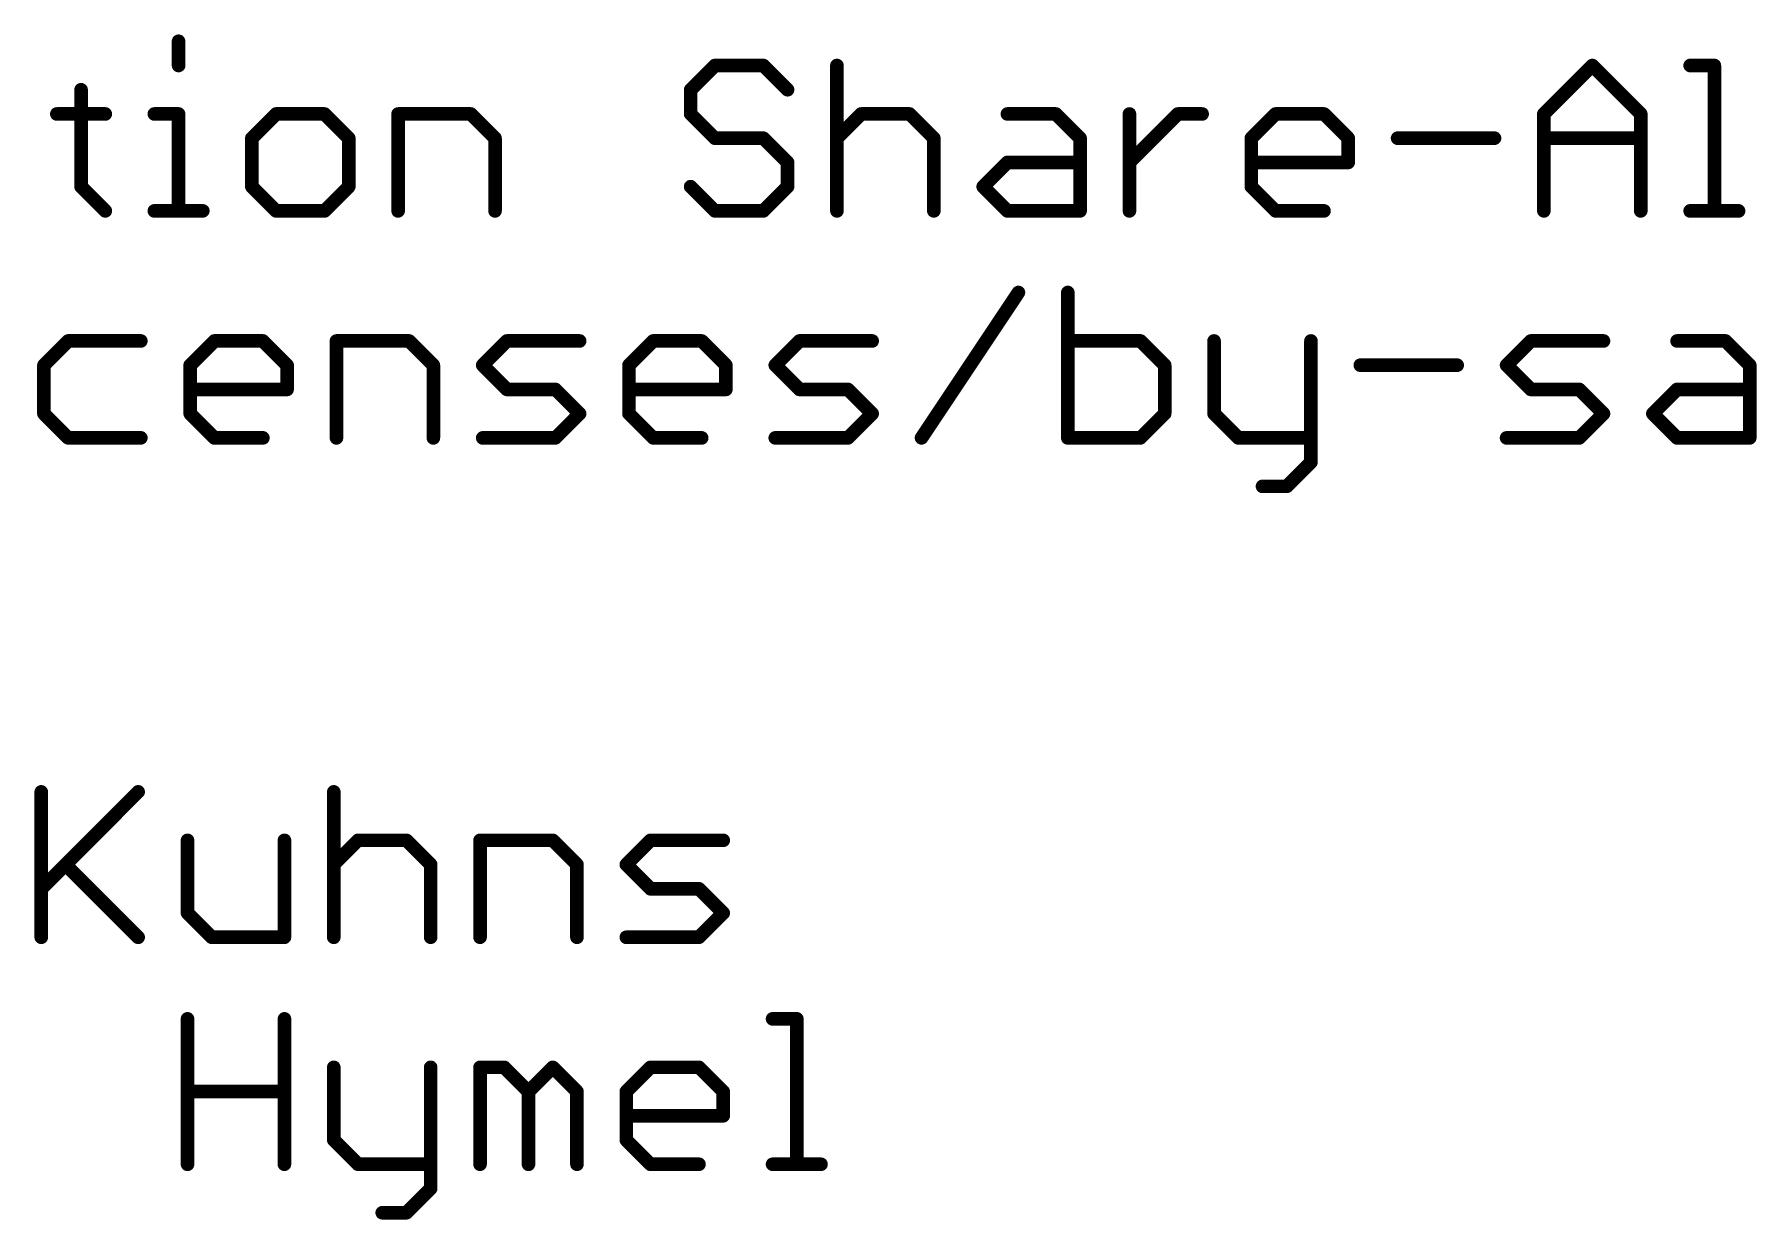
# Model space of a CAD drawing. Extents: x -22 to 88, y -20 to 45.
# Drawn here: x 43.99 to 63.27, y -20.1 to -6.84 of the extents above; entities that cross this region are included whole.
import ezdxf

# ---------------------------------------------------------------- set-up
doc = ezdxf.new("R2010")
doc.units = 0
doc.layers.add('51', color=53, linetype='CONTINUOUS')

msp = doc.modelspace()

# ---------------------------------------------------------------- linework, layer by layer
at = {"layer": '51', "const_width": 0.1524}
for points in [[(45.6079, -6.9156), (45.6079, -7.1868)], [(45.6079, -6.9156), (45.6079, -7.1868)], [(51.6108, -7.1868), (51.3397, -7.458)], [(51.6108, -7.1868), (51.3397, -7.458)], [(52.1531, -7.1868), (51.6108, -7.1868)], [(52.1531, -7.1868), (51.6108, -7.1868)], [(52.4243, -7.458), (52.1531, -7.1868)], [(52.4243, -7.458), (52.1531, -7.1868)], [(52.9768, -7.1868), (52.9768, -8.8138)], [(52.9768, -7.1868), (52.9768, -8.8138)], [(60.8897, -7.7291), (61.4321, -7.1868)], [(60.8897, -7.7291), (61.4321, -7.1868)], [(61.4321, -7.1868), (61.9744, -7.7291)], [(61.4321, -7.1868), (61.9744, -7.7291)], [(62.5269, -7.1868), (62.7981, -7.1868)], [(62.5269, -7.1868), (62.7981, -7.1868)], [(62.7981, -7.1868), (62.7981, -8.8138)], [(62.7981, -7.1868), (62.7981, -8.8138)], [(44.5165, -7.458), (44.5165, -8.5426)], [(44.5165, -7.458), (44.5165, -8.5426)], [(51.3397, -7.458), (51.3397, -7.7291)], [(51.3397, -7.458), (51.3397, -7.7291)], [(44.2453, -7.7291), (44.7876, -7.7291)], [(44.2453, -7.7291), (44.7876, -7.7291)], [(45.3367, -7.7291), (45.6079, -7.7291)], [(45.3367, -7.7291), (45.6079, -7.7291)], [(45.6079, -7.7291), (45.6079, -8.8138)], [(45.6079, -7.7291), (45.6079, -8.8138)], [(46.6993, -7.7291), (46.4282, -8.0003)], [(46.6993, -7.7291), (46.4282, -8.0003)], [(47.2417, -7.7291), (46.6993, -7.7291)], [(47.2417, -7.7291), (46.6993, -7.7291)], [(47.5128, -8.0003), (47.2417, -7.7291)], [(47.5128, -8.0003), (47.2417, -7.7291)], [(48.0653, -8.8138), (48.0653, -7.7291)], [(48.0653, -7.7291), (48.8788, -7.7291)], [(48.0653, -8.8138), (48.0653, -7.7291)], [(48.0653, -7.7291), (48.8788, -7.7291)], [(48.8788, -7.7291), (49.15, -8.0003)], [(48.8788, -7.7291), (49.15, -8.0003)], [(51.3397, -7.7291), (51.6108, -8.0003)], [(51.3397, -7.7291), (51.6108, -8.0003)], [(52.9768, -8.0003), (53.248, -7.7291)], [(52.9768, -8.0003), (53.248, -7.7291)], [(53.248, -7.7291), (53.7903, -7.7291)], [(53.248, -7.7291), (53.7903, -7.7291)], [(53.7903, -7.7291), (54.0615, -8.0003)], [(53.7903, -7.7291), (54.0615, -8.0003)], [(54.8851, -7.7291), (55.4275, -7.7291)], [(54.8851, -7.7291), (55.4275, -7.7291)], [(55.4275, -7.7291), (55.6986, -8.0003)], [(55.4275, -7.7291), (55.6986, -8.0003)], [(56.2511, -8.8138), (56.2511, -7.7291)], [(56.2511, -8.2715), (56.7934, -7.7291)], [(56.2511, -8.8138), (56.2511, -7.7291)], [(56.2511, -8.2715), (56.7934, -7.7291)], [(56.7934, -7.7291), (57.0646, -7.7291)], [(56.7934, -7.7291), (57.0646, -7.7291)], [(57.6154, -8.0003), (57.8866, -7.7291)], [(57.6154, -8.0003), (57.8866, -7.7291)], [(57.8866, -7.7291), (58.4289, -7.7291)], [(57.8866, -7.7291), (58.4289, -7.7291)], [(58.4289, -7.7291), (58.7001, -8.0003)], [(58.4289, -7.7291), (58.7001, -8.0003)], [(60.8897, -8.8138), (60.8897, -7.7291)], [(60.8897, -8.8138), (60.8897, -7.7291)], [(61.9744, -7.7291), (61.9744, -8.8138)], [(61.9744, -7.7291), (61.9744, -8.8138)], [(46.4282, -8.0003), (46.4282, -8.5426)], [(46.4282, -8.0003), (46.4282, -8.5426)], [(47.5128, -8.5426), (47.5128, -8.0003)], [(47.5128, -8.5426), (47.5128, -8.0003)], [(49.15, -8.0003), (49.15, -8.8138)], [(49.15, -8.0003), (49.15, -8.8138)], [(51.6108, -8.0003), (52.1531, -8.0003)], [(51.6108, -8.0003), (52.1531, -8.0003)], [(52.1531, -8.0003), (52.4243, -8.2715)], [(52.1531, -8.0003), (52.4243, -8.2715)], [(54.0615, -8.0003), (54.0615, -8.8138)], [(54.0615, -8.0003), (54.0615, -8.8138)], [(55.6986, -8.0003), (55.6986, -8.8138)], [(55.6986, -8.0003), (55.6986, -8.8138)], [(57.6154, -8.5426), (57.6154, -8.0003)], [(57.6154, -8.5426), (57.6154, -8.0003)], [(58.7001, -8.0003), (58.7001, -8.2715)], [(58.7001, -8.0003), (58.7001, -8.2715)], [(59.2526, -8.0003), (60.3372, -8.0003)], [(59.2526, -8.0003), (60.3372, -8.0003)], [(60.8897, -8.0003), (61.9744, -8.0003)], [(60.8897, -8.0003), (61.9744, -8.0003)], [(52.4243, -8.2715), (52.4243, -8.5426)], [(52.4243, -8.2715), (52.4243, -8.5426)], [(54.614, -8.5426), (54.8851, -8.2715)], [(54.614, -8.5426), (54.8851, -8.2715)], [(54.8851, -8.2715), (55.6986, -8.2715)], [(54.8851, -8.2715), (55.6986, -8.2715)], [(58.7001, -8.2715), (57.6154, -8.2715)], [(58.7001, -8.2715), (57.6154, -8.2715)], [(44.5165, -8.5426), (44.7876, -8.8138)], [(44.5165, -8.5426), (44.7876, -8.8138)], [(46.4282, -8.5426), (46.6993, -8.8138)], [(46.4282, -8.5426), (46.6993, -8.8138)], [(47.2417, -8.8138), (47.5128, -8.5426)], [(47.2417, -8.8138), (47.5128, -8.5426)], [(51.6108, -8.8138), (51.3397, -8.5426)], [(51.6108, -8.8138), (51.3397, -8.5426)], [(52.4243, -8.5426), (52.1531, -8.8138)], [(52.4243, -8.5426), (52.1531, -8.8138)], [(54.8851, -8.8138), (54.614, -8.5426)], [(54.8851, -8.8138), (54.614, -8.5426)], [(57.8866, -8.8138), (57.6154, -8.5426)], [(57.8866, -8.8138), (57.6154, -8.5426)], [(45.3367, -8.8138), (45.8791, -8.8138)], [(45.3367, -8.8138), (45.8791, -8.8138)], [(46.6993, -8.8138), (47.2417, -8.8138)], [(46.6993, -8.8138), (47.2417, -8.8138)], [(52.1531, -8.8138), (51.6108, -8.8138)], [(52.1531, -8.8138), (51.6108, -8.8138)], [(55.6986, -8.8138), (54.8851, -8.8138)], [(55.6986, -8.8138), (54.8851, -8.8138)], [(58.4289, -8.8138), (57.8866, -8.8138)], [(58.4289, -8.8138), (57.8866, -8.8138)], [(62.5269, -8.8138), (63.0692, -8.8138)], [(62.5269, -8.8138), (63.0692, -8.8138)], [(53.9238, -11.3538), (55.0085, -9.7268)], [(53.9238, -11.3538), (55.0085, -9.7268)], [(55.561, -9.7268), (55.561, -11.3538)], [(55.561, -9.7268), (55.561, -11.3538)], [(44.372, -10.2691), (44.1009, -10.5403)], [(44.372, -10.2691), (44.1009, -10.5403)], [(45.1855, -10.2691), (44.372, -10.2691)], [(45.1855, -10.2691), (44.372, -10.2691)], [(45.738, -10.5403), (46.0092, -10.2691)], [(45.738, -10.5403), (46.0092, -10.2691)], [(46.0092, -10.2691), (46.5515, -10.2691)], [(46.0092, -10.2691), (46.5515, -10.2691)], [(46.5515, -10.2691), (46.8227, -10.5403)], [(46.5515, -10.2691), (46.8227, -10.5403)], [(47.3752, -11.3538), (47.3752, -10.2691)], [(47.3752, -10.2691), (48.1887, -10.2691)], [(47.3752, -11.3538), (47.3752, -10.2691)], [(47.3752, -10.2691), (48.1887, -10.2691)], [(48.1887, -10.2691), (48.4598, -10.5403)], [(48.1887, -10.2691), (48.4598, -10.5403)], [(49.0123, -10.5403), (49.2835, -10.2691)], [(49.0123, -10.5403), (49.2835, -10.2691)], [(49.2835, -10.2691), (50.097, -10.2691)], [(49.2835, -10.2691), (50.097, -10.2691)], [(50.6495, -10.5403), (50.9206, -10.2691)], [(50.6495, -10.5403), (50.9206, -10.2691)], [(50.9206, -10.2691), (51.463, -10.2691)], [(50.9206, -10.2691), (51.463, -10.2691)], [(51.463, -10.2691), (51.7341, -10.5403)], [(51.463, -10.2691), (51.7341, -10.5403)], [(52.2866, -10.5403), (52.5578, -10.2691)], [(52.2866, -10.5403), (52.5578, -10.2691)], [(52.5578, -10.2691), (53.3713, -10.2691)], [(52.5578, -10.2691), (53.3713, -10.2691)], [(56.3744, -10.2691), (55.561, -10.2691)], [(56.3744, -10.2691), (55.561, -10.2691)], [(56.6456, -10.5403), (56.3744, -10.2691)], [(56.6456, -10.5403), (56.3744, -10.2691)], [(57.1981, -10.2691), (57.1981, -11.0826)], [(57.1981, -10.2691), (57.1981, -11.0826)], [(58.2828, -10.2691), (58.2828, -11.625)], [(58.2828, -10.2691), (58.2828, -11.625)], [(60.4724, -10.5403), (60.7436, -10.2691)], [(60.4724, -10.5403), (60.7436, -10.2691)], [(60.7436, -10.2691), (61.5571, -10.2691)], [(60.7436, -10.2691), (61.5571, -10.2691)], [(62.3807, -10.2691), (62.9231, -10.2691)], [(62.3807, -10.2691), (62.9231, -10.2691)], [(62.9231, -10.2691), (63.1942, -10.5403)], [(62.9231, -10.2691), (63.1942, -10.5403)], [(44.1009, -10.5403), (44.1009, -11.0826)], [(44.1009, -10.5403), (44.1009, -11.0826)], [(45.738, -11.0826), (45.738, -10.5403)], [(45.738, -11.0826), (45.738, -10.5403)], [(46.8227, -10.5403), (46.8227, -10.8115)], [(46.8227, -10.5403), (46.8227, -10.8115)], [(48.4598, -10.5403), (48.4598, -11.3538)], [(48.4598, -10.5403), (48.4598, -11.3538)], [(49.2835, -10.8115), (49.0123, -10.5403)], [(49.2835, -10.8115), (49.0123, -10.5403)], [(50.6495, -11.0826), (50.6495, -10.5403)], [(50.6495, -11.0826), (50.6495, -10.5403)], [(51.7341, -10.5403), (51.7341, -10.8115)], [(51.7341, -10.5403), (51.7341, -10.8115)], [(52.5578, -10.8115), (52.2866, -10.5403)], [(52.5578, -10.8115), (52.2866, -10.5403)], [(56.6456, -11.0826), (56.6456, -10.5403)], [(56.6456, -11.0826), (56.6456, -10.5403)], [(58.8353, -10.5403), (59.9199, -10.5403)], [(58.8353, -10.5403), (59.9199, -10.5403)], [(60.7436, -10.8115), (60.4724, -10.5403)], [(60.7436, -10.8115), (60.4724, -10.5403)], [(63.1942, -10.5403), (63.1942, -11.3538)], [(63.1942, -10.5403), (63.1942, -11.3538)], [(46.8227, -10.8115), (45.738, -10.8115)], [(46.8227, -10.8115), (45.738, -10.8115)], [(49.8258, -10.8115), (49.2835, -10.8115)], [(49.8258, -10.8115), (49.2835, -10.8115)], [(50.097, -11.0826), (49.8258, -10.8115)], [(50.097, -11.0826), (49.8258, -10.8115)], [(51.7341, -10.8115), (50.6495, -10.8115)], [(51.7341, -10.8115), (50.6495, -10.8115)], [(53.1001, -10.8115), (52.5578, -10.8115)], [(53.1001, -10.8115), (52.5578, -10.8115)], [(53.3713, -11.0826), (53.1001, -10.8115)], [(53.3713, -11.0826), (53.1001, -10.8115)], [(61.2859, -10.8115), (60.7436, -10.8115)], [(61.2859, -10.8115), (60.7436, -10.8115)], [(61.5571, -11.0826), (61.2859, -10.8115)], [(61.5571, -11.0826), (61.2859, -10.8115)], [(62.1096, -11.0826), (62.3807, -10.8115)], [(62.1096, -11.0826), (62.3807, -10.8115)], [(62.3807, -10.8115), (63.1942, -10.8115)], [(62.3807, -10.8115), (63.1942, -10.8115)], [(44.1009, -11.0826), (44.372, -11.3538)], [(44.1009, -11.0826), (44.372, -11.3538)], [(46.0092, -11.3538), (45.738, -11.0826)], [(46.0092, -11.3538), (45.738, -11.0826)], [(49.8258, -11.3538), (50.097, -11.0826)], [(49.8258, -11.3538), (50.097, -11.0826)], [(50.9206, -11.3538), (50.6495, -11.0826)], [(50.9206, -11.3538), (50.6495, -11.0826)], [(53.1001, -11.3538), (53.3713, -11.0826)], [(53.1001, -11.3538), (53.3713, -11.0826)], [(56.3744, -11.3538), (56.6456, -11.0826)], [(56.3744, -11.3538), (56.6456, -11.0826)], [(57.1981, -11.0826), (57.4693, -11.3538)], [(57.1981, -11.0826), (57.4693, -11.3538)], [(61.2859, -11.3538), (61.5571, -11.0826)], [(61.2859, -11.3538), (61.5571, -11.0826)], [(62.3807, -11.3538), (62.1096, -11.0826)], [(62.3807, -11.3538), (62.1096, -11.0826)], [(44.372, -11.3538), (45.1855, -11.3538)], [(44.372, -11.3538), (45.1855, -11.3538)], [(46.5515, -11.3538), (46.0092, -11.3538)], [(46.5515, -11.3538), (46.0092, -11.3538)], [(49.0123, -11.3538), (49.8258, -11.3538)], [(49.0123, -11.3538), (49.8258, -11.3538)], [(51.463, -11.3538), (50.9206, -11.3538)], [(51.463, -11.3538), (50.9206, -11.3538)], [(52.2866, -11.3538), (53.1001, -11.3538)], [(52.2866, -11.3538), (53.1001, -11.3538)], [(55.561, -11.3538), (56.3744, -11.3538)], [(55.561, -11.3538), (56.3744, -11.3538)], [(57.4693, -11.3538), (58.2828, -11.3538)], [(57.4693, -11.3538), (58.2828, -11.3538)], [(60.4724, -11.3538), (61.2859, -11.3538)], [(60.4724, -11.3538), (61.2859, -11.3538)], [(63.1942, -11.3538), (62.3807, -11.3538)], [(63.1942, -11.3538), (62.3807, -11.3538)], [(58.2828, -11.625), (58.0116, -11.8961)], [(58.2828, -11.625), (58.0116, -11.8961)], [(58.0116, -11.8961), (57.7404, -11.8961)], [(58.0116, -11.8961), (57.7404, -11.8961)], [(44.0708, -15.3148), (44.0708, -16.9418)], [(44.0708, -16.3995), (45.1554, -15.3148)], [(47.3451, -15.3148), (47.3451, -16.9418)], [(45.7079, -15.8571), (45.7079, -16.6706)], [(46.7926, -16.9418), (46.7926, -15.8571)], [(47.3451, -16.1283), (47.6162, -15.8571)], [(47.6162, -15.8571), (48.1586, -15.8571)], [(48.1586, -15.8571), (48.4297, -16.1283)], [(48.9822, -16.9418), (48.9822, -15.8571)], [(48.9822, -15.8571), (49.7957, -15.8571)], [(49.7957, -15.8571), (50.0669, -16.1283)], [(50.6194, -16.1283), (50.8906, -15.8571)], [(50.8906, -15.8571), (51.704, -15.8571)], [(44.3419, -16.1283), (45.1554, -16.9418)], [(48.4297, -16.1283), (48.4297, -16.9418)], [(50.0669, -16.1283), (50.0669, -16.9418)], [(50.8906, -16.3995), (50.6194, -16.1283)], [(51.4329, -16.3995), (50.8906, -16.3995)], [(51.704, -16.6706), (51.4329, -16.3995)], [(45.7079, -16.6706), (45.9791, -16.9418)], [(51.4329, -16.9418), (51.704, -16.6706)], [(45.9791, -16.9418), (46.7926, -16.9418)], [(50.6194, -16.9418), (51.4329, -16.9418)], [(45.7079, -19.4818), (45.7079, -17.8548)], [(46.7926, -17.8548), (46.7926, -19.4818)], [(52.2565, -17.8548), (52.5277, -17.8548)], [(52.5277, -17.8548), (52.5277, -19.4818)], [(47.3451, -18.3971), (47.3451, -19.2106)], [(48.4297, -18.3971), (48.4297, -19.753)], [(48.9822, -19.4818), (48.9822, -18.3971)], [(48.9822, -18.3971), (49.2534, -18.3971)], [(49.2534, -18.3971), (49.5246, -18.6683)], [(49.5246, -18.6683), (49.7957, -18.3971)], [(49.7957, -18.3971), (50.0669, -18.6683)], [(50.6194, -18.6683), (50.8906, -18.3971)], [(50.8906, -18.3971), (51.4329, -18.3971)], [(51.4329, -18.3971), (51.704, -18.6683)], [(45.7079, -18.6683), (46.7926, -18.6683)], [(49.5246, -18.6683), (49.5246, -19.4818)], [(50.0669, -18.6683), (50.0669, -19.4818)], [(50.6194, -19.2106), (50.6194, -18.6683)], [(51.704, -18.6683), (51.704, -18.9395)], [(51.704, -18.9395), (50.6194, -18.9395)], [(47.3451, -19.2106), (47.6162, -19.4818)], [(50.8906, -19.4818), (50.6194, -19.2106)], [(47.6162, -19.4818), (48.4297, -19.4818)], [(51.4329, -19.4818), (50.8906, -19.4818)], [(52.2565, -19.4818), (52.7989, -19.4818)], [(48.4297, -19.753), (48.1586, -20.0241)], [(48.1586, -20.0241), (47.8874, -20.0241)]]:
    msp.add_lwpolyline(points, dxfattribs=at)
at = {"layer": '51', "const_width": 0.0762}
for points in [[(45.646, -6.9156, 1), (45.5698, -6.9156)], [(45.646, -6.9156, 1), (45.5698, -6.9156)], [(51.6108, -7.1487, 1), (51.6108, -7.2249)], [(51.6108, -7.1487, 1), (51.6108, -7.2249)], [(51.6378, -7.2138, 1), (51.5839, -7.1599)], [(51.6378, -7.2138, 1), (51.5839, -7.1599)], [(52.1801, -7.1599, 1), (52.1262, -7.2138)], [(52.1801, -7.1599, 1), (52.1262, -7.2138)], [(52.1531, -7.2249, 1), (52.1531, -7.1487)], [(52.1531, -7.2249, 1), (52.1531, -7.1487)], [(53.0149, -7.1868, 1), (52.9387, -7.1868)], [(53.0149, -7.1868, 1), (52.9387, -7.1868)], [(61.459, -7.1599, 1), (61.4051, -7.2138)], [(61.459, -7.1599, 1), (61.4051, -7.2138)], [(61.459, -7.2138, 1), (61.4051, -7.1599)], [(61.459, -7.2138, 1), (61.4051, -7.1599)], [(62.5269, -7.1487, 1), (62.5269, -7.2249)], [(62.5269, -7.1487, 1), (62.5269, -7.2249)], [(62.8362, -7.1868, 1), (62.76, -7.1868)], [(62.8362, -7.1868, 1), (62.76, -7.1868)], [(62.7981, -7.2249, 1), (62.7981, -7.1487)], [(62.7981, -7.2249, 1), (62.7981, -7.1487)], [(45.5698, -7.1868, 1), (45.646, -7.1868)], [(45.5698, -7.1868, 1), (45.646, -7.1868)], [(44.5546, -7.458, 1), (44.4784, -7.458)], [(44.5546, -7.458, 1), (44.4784, -7.458)], [(51.3127, -7.431, 1), (51.3666, -7.4849)], [(51.3127, -7.431, 1), (51.3666, -7.4849)], [(51.3778, -7.458, 1), (51.3016, -7.458)], [(51.3778, -7.458, 1), (51.3016, -7.458)], [(52.3974, -7.4849, 1), (52.4513, -7.431)], [(52.3974, -7.4849, 1), (52.4513, -7.431)], [(44.2453, -7.691, 1), (44.2453, -7.7672)], [(44.2453, -7.691, 1), (44.2453, -7.7672)], [(44.7876, -7.7672, 1), (44.7876, -7.691)], [(44.7876, -7.7672, 1), (44.7876, -7.691)], [(45.3367, -7.691, 1), (45.3367, -7.7672)], [(45.3367, -7.691, 1), (45.3367, -7.7672)], [(45.646, -7.7291, 1), (45.5698, -7.7291)], [(45.646, -7.7291, 1), (45.5698, -7.7291)], [(45.6079, -7.7672, 1), (45.6079, -7.691)], [(45.6079, -7.7672, 1), (45.6079, -7.691)], [(46.6993, -7.691, 1), (46.6993, -7.7672)], [(46.6993, -7.691, 1), (46.6993, -7.7672)], [(46.7263, -7.7561, 1), (46.6724, -7.7022)], [(46.7263, -7.7561, 1), (46.6724, -7.7022)], [(47.2686, -7.7022, 1), (47.2147, -7.7561)], [(47.2686, -7.7022, 1), (47.2147, -7.7561)], [(47.2417, -7.7672, 1), (47.2417, -7.691)], [(47.2417, -7.7672, 1), (47.2417, -7.691)], [(48.1034, -7.7291, 1), (48.0272, -7.7291)], [(48.0653, -7.691, 1), (48.0653, -7.7672)], [(48.1034, -7.7291, 1), (48.0272, -7.7291)], [(48.0653, -7.691, 1), (48.0653, -7.7672)], [(48.9058, -7.7022, 1), (48.8519, -7.7561)], [(48.9058, -7.7022, 1), (48.8519, -7.7561)], [(48.8788, -7.7672, 1), (48.8788, -7.691)], [(48.8788, -7.7672, 1), (48.8788, -7.691)], [(51.3666, -7.7022, 1), (51.3127, -7.7561)], [(51.3666, -7.7022, 1), (51.3127, -7.7561)], [(51.3016, -7.7291, 1), (51.3778, -7.7291)], [(51.3016, -7.7291, 1), (51.3778, -7.7291)], [(53.248, -7.691, 1), (53.248, -7.7672)], [(53.248, -7.691, 1), (53.248, -7.7672)], [(53.2749, -7.7561, 1), (53.221, -7.7022)], [(53.2749, -7.7561, 1), (53.221, -7.7022)], [(53.8172, -7.7022, 1), (53.7634, -7.7561)], [(53.8172, -7.7022, 1), (53.7634, -7.7561)], [(53.7903, -7.7672, 1), (53.7903, -7.691)], [(53.7903, -7.7672, 1), (53.7903, -7.691)], [(54.8851, -7.691, 1), (54.8851, -7.7672)], [(54.8851, -7.691, 1), (54.8851, -7.7672)], [(55.4544, -7.7022, 1), (55.4005, -7.7561)], [(55.4544, -7.7022, 1), (55.4005, -7.7561)], [(55.4275, -7.7672, 1), (55.4275, -7.691)], [(55.4275, -7.7672, 1), (55.4275, -7.691)], [(56.2892, -7.7291, 1), (56.213, -7.7291)], [(56.2892, -7.7291, 1), (56.213, -7.7291)], [(56.7934, -7.691, 1), (56.7934, -7.7672)], [(56.7934, -7.691, 1), (56.7934, -7.7672)], [(56.8204, -7.7561, 1), (56.7665, -7.7022)], [(56.8204, -7.7561, 1), (56.7665, -7.7022)], [(57.0646, -7.7672, 1), (57.0646, -7.691)], [(57.0646, -7.7672, 1), (57.0646, -7.691)], [(57.8866, -7.691, 1), (57.8866, -7.7672)], [(57.8866, -7.691, 1), (57.8866, -7.7672)], [(57.9135, -7.7561, 1), (57.8596, -7.7022)], [(57.9135, -7.7561, 1), (57.8596, -7.7022)], [(58.4559, -7.7022, 1), (58.402, -7.7561)], [(58.4559, -7.7022, 1), (58.402, -7.7561)], [(58.4289, -7.7672, 1), (58.4289, -7.691)], [(58.4289, -7.7672, 1), (58.4289, -7.691)], [(60.9278, -7.7291, 1), (60.8516, -7.7291)], [(60.9278, -7.7291, 1), (60.8516, -7.7291)], [(60.8628, -7.7022, 1), (60.9167, -7.7561)], [(60.8628, -7.7022, 1), (60.9167, -7.7561)], [(62.0125, -7.7291, 1), (61.9363, -7.7291)], [(62.0125, -7.7291, 1), (61.9363, -7.7291)], [(61.9474, -7.7561, 1), (62.0013, -7.7022)], [(61.9474, -7.7561, 1), (62.0013, -7.7022)], [(46.4663, -8.0003, 1), (46.3901, -8.0003)], [(46.4663, -8.0003, 1), (46.3901, -8.0003)], [(46.4012, -7.9734, 1), (46.4551, -8.0272)], [(46.4012, -7.9734, 1), (46.4551, -8.0272)], [(47.5509, -8.0003, 1), (47.4747, -8.0003)], [(47.5509, -8.0003, 1), (47.4747, -8.0003)], [(47.4859, -8.0272, 1), (47.5398, -7.9734)], [(47.4859, -8.0272, 1), (47.5398, -7.9734)], [(49.1881, -8.0003, 1), (49.1119, -8.0003)], [(49.1881, -8.0003, 1), (49.1119, -8.0003)], [(49.1231, -8.0272, 1), (49.1769, -7.9734)], [(49.1231, -8.0272, 1), (49.1769, -7.9734)], [(51.6108, -7.9622, 1), (51.6108, -8.0384)], [(51.6108, -7.9622, 1), (51.6108, -8.0384)], [(51.5839, -8.0272, 1), (51.6378, -7.9734)], [(51.5839, -8.0272, 1), (51.6378, -7.9734)], [(52.1801, -7.9734, 1), (52.1262, -8.0272)], [(52.1801, -7.9734, 1), (52.1262, -8.0272)], [(52.1531, -8.0384, 1), (52.1531, -7.9622)], [(52.1531, -8.0384, 1), (52.1531, -7.9622)], [(52.9499, -7.9734, 1), (53.0038, -8.0272)], [(52.9499, -7.9734, 1), (53.0038, -8.0272)], [(54.0996, -8.0003, 1), (54.0234, -8.0003)], [(54.0996, -8.0003, 1), (54.0234, -8.0003)], [(54.0345, -8.0272, 1), (54.0884, -7.9734)], [(54.0345, -8.0272, 1), (54.0884, -7.9734)], [(55.7367, -8.0003, 1), (55.6605, -8.0003)], [(55.7367, -8.0003, 1), (55.6605, -8.0003)], [(55.6717, -8.0272, 1), (55.7256, -7.9734)], [(55.6717, -8.0272, 1), (55.7256, -7.9734)], [(57.6535, -8.0003, 1), (57.5773, -8.0003)], [(57.6535, -8.0003, 1), (57.5773, -8.0003)], [(57.5885, -7.9734, 1), (57.6424, -8.0272)], [(57.5885, -7.9734, 1), (57.6424, -8.0272)], [(58.7382, -8.0003, 1), (58.662, -8.0003)], [(58.7382, -8.0003, 1), (58.662, -8.0003)], [(58.6731, -8.0272, 1), (58.727, -7.9734)], [(58.6731, -8.0272, 1), (58.727, -7.9734)], [(59.2526, -7.9622, 1), (59.2526, -8.0384)], [(59.2526, -7.9622, 1), (59.2526, -8.0384)], [(60.3372, -8.0384, 1), (60.3372, -7.9622)], [(60.3372, -8.0384, 1), (60.3372, -7.9622)], [(60.8897, -7.9622, 1), (60.8897, -8.0384)], [(60.8897, -7.9622, 1), (60.8897, -8.0384)], [(61.9744, -8.0384, 1), (61.9744, -7.9622)], [(61.9744, -8.0384, 1), (61.9744, -7.9622)], [(52.4624, -8.2715, 1), (52.3862, -8.2715)], [(52.4624, -8.2715, 1), (52.3862, -8.2715)], [(52.3974, -8.2984, 1), (52.4513, -8.2445)], [(52.3974, -8.2984, 1), (52.4513, -8.2445)], [(54.8851, -8.2334, 1), (54.8851, -8.3096)], [(54.8851, -8.2334, 1), (54.8851, -8.3096)], [(54.9121, -8.2984, 1), (54.8582, -8.2445)], [(54.9121, -8.2984, 1), (54.8582, -8.2445)], [(55.6986, -8.3096, 1), (55.6986, -8.2334)], [(55.6986, -8.3096, 1), (55.6986, -8.2334)], [(56.2242, -8.2445, 1), (56.2781, -8.2984)], [(56.2242, -8.2445, 1), (56.2781, -8.2984)], [(57.6154, -8.2334, 1), (57.6154, -8.3096)], [(57.6154, -8.2334, 1), (57.6154, -8.3096)], [(58.662, -8.2715, 1), (58.7382, -8.2715)], [(58.662, -8.2715, 1), (58.7382, -8.2715)], [(58.7001, -8.3096, 1), (58.7001, -8.2334)], [(58.7001, -8.3096, 1), (58.7001, -8.2334)], [(44.5434, -8.5157, 1), (44.4895, -8.5696)], [(44.5434, -8.5157, 1), (44.4895, -8.5696)], [(46.4551, -8.5157, 1), (46.4012, -8.5696)], [(46.4551, -8.5157, 1), (46.4012, -8.5696)], [(47.5398, -8.5696, 1), (47.4859, -8.5157)], [(47.5398, -8.5696, 1), (47.4859, -8.5157)], [(51.3666, -8.5157, 1), (51.3127, -8.5696)], [(51.3666, -8.5157, 1), (51.3127, -8.5696)], [(52.4513, -8.5696, 1), (52.3974, -8.5157)], [(52.4513, -8.5696, 1), (52.3974, -8.5157)], [(54.6409, -8.5157, 1), (54.587, -8.5696)], [(54.6409, -8.5157, 1), (54.587, -8.5696)], [(54.587, -8.5157, 1), (54.6409, -8.5696)], [(54.587, -8.5157, 1), (54.6409, -8.5696)], [(57.6424, -8.5157, 1), (57.5885, -8.5696)], [(57.6424, -8.5157, 1), (57.5885, -8.5696)], [(44.4784, -8.5426, 1), (44.5546, -8.5426)], [(44.4784, -8.5426, 1), (44.5546, -8.5426)], [(46.3901, -8.5426, 1), (46.4663, -8.5426)], [(46.3901, -8.5426, 1), (46.4663, -8.5426)], [(47.4747, -8.5426, 1), (47.5509, -8.5426)], [(47.4747, -8.5426, 1), (47.5509, -8.5426)], [(52.3862, -8.5426, 1), (52.4624, -8.5426)], [(52.3862, -8.5426, 1), (52.4624, -8.5426)], [(57.5773, -8.5426, 1), (57.6535, -8.5426)], [(57.5773, -8.5426, 1), (57.6535, -8.5426)], [(44.7607, -8.8407, 1), (44.8146, -8.7869)], [(44.7607, -8.8407, 1), (44.8146, -8.7869)], [(45.3367, -8.7757, 1), (45.3367, -8.8519)], [(45.3367, -8.7757, 1), (45.3367, -8.8519)], [(45.5698, -8.8138, 1), (45.646, -8.8138)], [(45.5698, -8.8138, 1), (45.646, -8.8138)], [(45.8791, -8.8519, 1), (45.8791, -8.7757)], [(45.8791, -8.8519, 1), (45.8791, -8.7757)], [(46.6993, -8.7757, 1), (46.6993, -8.8519)], [(46.6993, -8.7757, 1), (46.6993, -8.8519)], [(46.6724, -8.8407, 1), (46.7263, -8.7869)], [(46.6724, -8.8407, 1), (46.7263, -8.7869)], [(47.2147, -8.7869, 1), (47.2686, -8.8407)], [(47.2147, -8.7869, 1), (47.2686, -8.8407)], [(47.2417, -8.8519, 1), (47.2417, -8.7757)], [(47.2417, -8.8519, 1), (47.2417, -8.7757)], [(48.0272, -8.8138, 1), (48.1034, -8.8138)], [(48.0272, -8.8138, 1), (48.1034, -8.8138)], [(49.1119, -8.8138, 1), (49.1881, -8.8138)], [(49.1119, -8.8138, 1), (49.1881, -8.8138)], [(51.6108, -8.7757, 1), (51.6108, -8.8519)], [(51.6108, -8.7757, 1), (51.6108, -8.8519)], [(51.5839, -8.8407, 1), (51.6378, -8.7869)], [(51.5839, -8.8407, 1), (51.6378, -8.7869)], [(52.1262, -8.7869, 1), (52.1801, -8.8407)], [(52.1262, -8.7869, 1), (52.1801, -8.8407)], [(52.1531, -8.8519, 1), (52.1531, -8.7757)], [(52.1531, -8.8519, 1), (52.1531, -8.7757)], [(52.9387, -8.8138, 1), (53.0149, -8.8138)], [(52.9387, -8.8138, 1), (53.0149, -8.8138)], [(54.0234, -8.8138, 1), (54.0996, -8.8138)], [(54.0234, -8.8138, 1), (54.0996, -8.8138)], [(54.8851, -8.7757, 1), (54.8851, -8.8519)], [(54.8851, -8.7757, 1), (54.8851, -8.8519)], [(54.8582, -8.8407, 1), (54.9121, -8.7869)], [(54.8582, -8.8407, 1), (54.9121, -8.7869)], [(55.6605, -8.8138, 1), (55.7367, -8.8138)], [(55.6605, -8.8138, 1), (55.7367, -8.8138)], [(55.6986, -8.8519, 1), (55.6986, -8.7757)], [(55.6986, -8.8519, 1), (55.6986, -8.7757)], [(56.213, -8.8138, 1), (56.2892, -8.8138)], [(56.213, -8.8138, 1), (56.2892, -8.8138)], [(57.8866, -8.7757, 1), (57.8866, -8.8519)], [(57.8866, -8.7757, 1), (57.8866, -8.8519)], [(57.8596, -8.8407, 1), (57.9135, -8.7869)], [(57.8596, -8.8407, 1), (57.9135, -8.7869)], [(58.4289, -8.8519, 1), (58.4289, -8.7757)], [(58.4289, -8.8519, 1), (58.4289, -8.7757)], [(60.8516, -8.8138, 1), (60.9278, -8.8138)], [(60.8516, -8.8138, 1), (60.9278, -8.8138)], [(61.9363, -8.8138, 1), (62.0125, -8.8138)], [(61.9363, -8.8138, 1), (62.0125, -8.8138)], [(62.5269, -8.7757, 1), (62.5269, -8.8519)], [(62.5269, -8.7757, 1), (62.5269, -8.8519)], [(62.76, -8.8138, 1), (62.8362, -8.8138)], [(62.76, -8.8138, 1), (62.8362, -8.8138)], [(63.0692, -8.8519, 1), (63.0692, -8.7757)], [(63.0692, -8.8519, 1), (63.0692, -8.7757)], [(55.0402, -9.7479, 1), (54.9768, -9.7057)], [(55.0402, -9.7479, 1), (54.9768, -9.7057)], [(55.5991, -9.7268, 1), (55.5229, -9.7268)], [(55.5991, -9.7268, 1), (55.5229, -9.7268)], [(44.372, -10.231, 1), (44.372, -10.3072)], [(44.372, -10.231, 1), (44.372, -10.3072)], [(44.399, -10.2961, 1), (44.3451, -10.2422)], [(44.399, -10.2961, 1), (44.3451, -10.2422)], [(45.1855, -10.3072, 1), (45.1855, -10.231)], [(45.1855, -10.3072, 1), (45.1855, -10.231)], [(46.0092, -10.231, 1), (46.0092, -10.3072)], [(46.0092, -10.231, 1), (46.0092, -10.3072)], [(46.0361, -10.2961, 1), (45.9822, -10.2422)], [(46.0361, -10.2961, 1), (45.9822, -10.2422)], [(46.5784, -10.2422, 1), (46.5246, -10.2961)], [(46.5784, -10.2422, 1), (46.5246, -10.2961)], [(46.5515, -10.3072, 1), (46.5515, -10.231)], [(46.5515, -10.3072, 1), (46.5515, -10.231)], [(47.4133, -10.2691, 1), (47.3371, -10.2691)], [(47.3752, -10.231, 1), (47.3752, -10.3072)], [(47.4133, -10.2691, 1), (47.3371, -10.2691)], [(47.3752, -10.231, 1), (47.3752, -10.3072)], [(48.2156, -10.2422, 1), (48.1617, -10.2961)], [(48.2156, -10.2422, 1), (48.1617, -10.2961)], [(48.1887, -10.3072, 1), (48.1887, -10.231)], [(48.1887, -10.3072, 1), (48.1887, -10.231)], [(49.2835, -10.231, 1), (49.2835, -10.3072)], [(49.2835, -10.231, 1), (49.2835, -10.3072)], [(49.3104, -10.2961, 1), (49.2565, -10.2422)], [(49.3104, -10.2961, 1), (49.2565, -10.2422)], [(50.097, -10.3072, 1), (50.097, -10.231)], [(50.097, -10.3072, 1), (50.097, -10.231)], [(50.9206, -10.231, 1), (50.9206, -10.3072)], [(50.9206, -10.231, 1), (50.9206, -10.3072)], [(50.9476, -10.2961, 1), (50.8937, -10.2422)], [(50.9476, -10.2961, 1), (50.8937, -10.2422)], [(51.4899, -10.2422, 1), (51.436, -10.2961)], [(51.4899, -10.2422, 1), (51.436, -10.2961)], [(51.463, -10.3072, 1), (51.463, -10.231)], [(51.463, -10.3072, 1), (51.463, -10.231)], [(52.5578, -10.231, 1), (52.5578, -10.3072)], [(52.5578, -10.231, 1), (52.5578, -10.3072)], [(52.5847, -10.2961, 1), (52.5309, -10.2422)], [(52.5847, -10.2961, 1), (52.5309, -10.2422)], [(53.3713, -10.3072, 1), (53.3713, -10.231)], [(53.3713, -10.3072, 1), (53.3713, -10.231)], [(55.561, -10.231, 1), (55.561, -10.3072)], [(55.561, -10.231, 1), (55.561, -10.3072)], [(56.4014, -10.2422, 1), (56.3475, -10.2961)], [(56.4014, -10.2422, 1), (56.3475, -10.2961)], [(56.3744, -10.3072, 1), (56.3744, -10.231)], [(56.3744, -10.3072, 1), (56.3744, -10.231)], [(57.2362, -10.2691, 1), (57.16, -10.2691)], [(57.2362, -10.2691, 1), (57.16, -10.2691)], [(58.3209, -10.2691, 1), (58.2447, -10.2691)], [(58.3209, -10.2691, 1), (58.2447, -10.2691)], [(60.7436, -10.231, 1), (60.7436, -10.3072)], [(60.7436, -10.231, 1), (60.7436, -10.3072)], [(60.7705, -10.2961, 1), (60.7166, -10.2422)], [(60.7705, -10.2961, 1), (60.7166, -10.2422)], [(61.5571, -10.3072, 1), (61.5571, -10.231)], [(61.5571, -10.3072, 1), (61.5571, -10.231)], [(62.3807, -10.231, 1), (62.3807, -10.3072)], [(62.3807, -10.231, 1), (62.3807, -10.3072)], [(62.95, -10.2422, 1), (62.8961, -10.2961)], [(62.95, -10.2422, 1), (62.8961, -10.2961)], [(62.9231, -10.3072, 1), (62.9231, -10.231)], [(62.9231, -10.3072, 1), (62.9231, -10.231)], [(44.139, -10.5403, 1), (44.0628, -10.5403)], [(44.139, -10.5403, 1), (44.0628, -10.5403)], [(44.0739, -10.5134, 1), (44.1278, -10.5672)], [(44.0739, -10.5134, 1), (44.1278, -10.5672)], [(45.7761, -10.5403, 1), (45.6999, -10.5403)], [(45.7761, -10.5403, 1), (45.6999, -10.5403)], [(45.7111, -10.5134, 1), (45.765, -10.5672)], [(45.7111, -10.5134, 1), (45.765, -10.5672)], [(46.8608, -10.5403, 1), (46.7846, -10.5403)], [(46.8608, -10.5403, 1), (46.7846, -10.5403)], [(46.7957, -10.5672, 1), (46.8496, -10.5134)], [(46.7957, -10.5672, 1), (46.8496, -10.5134)], [(48.4979, -10.5403, 1), (48.4217, -10.5403)], [(48.4979, -10.5403, 1), (48.4217, -10.5403)], [(48.4329, -10.5672, 1), (48.4868, -10.5134)], [(48.4329, -10.5672, 1), (48.4868, -10.5134)], [(49.0393, -10.5134, 1), (48.9854, -10.5672)], [(49.0393, -10.5134, 1), (48.9854, -10.5672)], [(48.9854, -10.5134, 1), (49.0393, -10.5672)], [(48.9854, -10.5134, 1), (49.0393, -10.5672)], [(50.6876, -10.5403, 1), (50.6114, -10.5403)], [(50.6876, -10.5403, 1), (50.6114, -10.5403)], [(50.6225, -10.5134, 1), (50.6764, -10.5672)], [(50.6225, -10.5134, 1), (50.6764, -10.5672)], [(51.7722, -10.5403, 1), (51.696, -10.5403)], [(51.7722, -10.5403, 1), (51.696, -10.5403)], [(51.7072, -10.5672, 1), (51.7611, -10.5134)], [(51.7072, -10.5672, 1), (51.7611, -10.5134)], [(52.3136, -10.5134, 1), (52.2597, -10.5672)], [(52.3136, -10.5134, 1), (52.2597, -10.5672)], [(52.2597, -10.5134, 1), (52.3136, -10.5672)], [(52.2597, -10.5134, 1), (52.3136, -10.5672)], [(56.6837, -10.5403, 1), (56.6075, -10.5403)], [(56.6837, -10.5403, 1), (56.6075, -10.5403)], [(56.6187, -10.5672, 1), (56.6726, -10.5134)], [(56.6187, -10.5672, 1), (56.6726, -10.5134)], [(58.8353, -10.5022, 1), (58.8353, -10.5784)], [(58.8353, -10.5022, 1), (58.8353, -10.5784)], [(59.9199, -10.5784, 1), (59.9199, -10.5022)], [(59.9199, -10.5784, 1), (59.9199, -10.5022)], [(60.4994, -10.5134, 1), (60.4455, -10.5672)], [(60.4994, -10.5134, 1), (60.4455, -10.5672)], [(60.4455, -10.5134, 1), (60.4994, -10.5672)], [(60.4455, -10.5134, 1), (60.4994, -10.5672)], [(63.2323, -10.5403, 1), (63.1561, -10.5403)], [(63.2323, -10.5403, 1), (63.1561, -10.5403)], [(63.1673, -10.5672, 1), (63.2212, -10.5134)], [(63.1673, -10.5672, 1), (63.2212, -10.5134)], [(45.738, -10.7734, 1), (45.738, -10.8496)], [(45.738, -10.7734, 1), (45.738, -10.8496)], [(46.7846, -10.8115, 1), (46.8608, -10.8115)], [(46.7846, -10.8115, 1), (46.8608, -10.8115)], [(46.8227, -10.8496, 1), (46.8227, -10.7734)], [(46.8227, -10.8496, 1), (46.8227, -10.7734)], [(49.2835, -10.7734, 1), (49.2835, -10.8496)], [(49.2835, -10.7734, 1), (49.2835, -10.8496)], [(49.2565, -10.8384, 1), (49.3104, -10.7845)], [(49.2565, -10.8384, 1), (49.3104, -10.7845)], [(49.8528, -10.7845, 1), (49.7989, -10.8384)], [(49.8528, -10.7845, 1), (49.7989, -10.8384)], [(49.8258, -10.8496, 1), (49.8258, -10.7734)], [(49.8258, -10.8496, 1), (49.8258, -10.7734)], [(50.6495, -10.7734, 1), (50.6495, -10.8496)], [(50.6495, -10.7734, 1), (50.6495, -10.8496)], [(51.696, -10.8115, 1), (51.7722, -10.8115)], [(51.696, -10.8115, 1), (51.7722, -10.8115)], [(51.7341, -10.8496, 1), (51.7341, -10.7734)], [(51.7341, -10.8496, 1), (51.7341, -10.7734)], [(52.5578, -10.7734, 1), (52.5578, -10.8496)], [(52.5578, -10.7734, 1), (52.5578, -10.8496)], [(52.5309, -10.8384, 1), (52.5847, -10.7845)], [(52.5309, -10.8384, 1), (52.5847, -10.7845)], [(53.1271, -10.7845, 1), (53.0732, -10.8384)], [(53.1271, -10.7845, 1), (53.0732, -10.8384)], [(53.1001, -10.8496, 1), (53.1001, -10.7734)], [(53.1001, -10.8496, 1), (53.1001, -10.7734)], [(60.7436, -10.7734, 1), (60.7436, -10.8496)], [(60.7436, -10.7734, 1), (60.7436, -10.8496)], [(60.7166, -10.8384, 1), (60.7705, -10.7845)], [(60.7166, -10.8384, 1), (60.7705, -10.7845)], [(61.3129, -10.7845, 1), (61.259, -10.8384)], [(61.3129, -10.7845, 1), (61.259, -10.8384)], [(61.2859, -10.8496, 1), (61.2859, -10.7734)], [(61.2859, -10.8496, 1), (61.2859, -10.7734)], [(62.3807, -10.7734, 1), (62.3807, -10.8496)], [(62.3807, -10.7734, 1), (62.3807, -10.8496)], [(62.4077, -10.8384, 1), (62.3538, -10.7845)], [(62.4077, -10.8384, 1), (62.3538, -10.7845)], [(63.1942, -10.8496, 1), (63.1942, -10.7734)], [(63.1942, -10.8496, 1), (63.1942, -10.7734)], [(44.1278, -11.0557, 1), (44.0739, -11.1096)], [(44.1278, -11.0557, 1), (44.0739, -11.1096)], [(44.0628, -11.0826, 1), (44.139, -11.0826)], [(44.0628, -11.0826, 1), (44.139, -11.0826)], [(45.765, -11.0557, 1), (45.7111, -11.1096)], [(45.765, -11.0557, 1), (45.7111, -11.1096)], [(45.6999, -11.0826, 1), (45.7761, -11.0826)], [(45.6999, -11.0826, 1), (45.7761, -11.0826)], [(50.1239, -11.1096, 1), (50.07, -11.0557)], [(50.1239, -11.1096, 1), (50.07, -11.0557)], [(50.07, -11.1096, 1), (50.1239, -11.0557)], [(50.07, -11.1096, 1), (50.1239, -11.0557)], [(50.6764, -11.0557, 1), (50.6225, -11.1096)], [(50.6764, -11.0557, 1), (50.6225, -11.1096)], [(50.6114, -11.0826, 1), (50.6876, -11.0826)], [(50.6114, -11.0826, 1), (50.6876, -11.0826)], [(53.3982, -11.1096, 1), (53.3444, -11.0557)], [(53.3982, -11.1096, 1), (53.3444, -11.0557)], [(53.3444, -11.1096, 1), (53.3982, -11.0557)], [(53.3444, -11.1096, 1), (53.3982, -11.0557)], [(56.6075, -11.0826, 1), (56.6837, -11.0826)], [(56.6075, -11.0826, 1), (56.6837, -11.0826)], [(56.6725, -11.1096, 1), (56.6187, -11.0557)], [(56.6725, -11.1096, 1), (56.6187, -11.0557)], [(57.225, -11.0557, 1), (57.1712, -11.1096)], [(57.225, -11.0557, 1), (57.1712, -11.1096)], [(57.16, -11.0826, 1), (57.2362, -11.0826)], [(57.16, -11.0826, 1), (57.2362, -11.0826)], [(61.584, -11.1096, 1), (61.5301, -11.0557)], [(61.584, -11.1096, 1), (61.5301, -11.0557)], [(61.5301, -11.1096, 1), (61.584, -11.0557)], [(61.5301, -11.1096, 1), (61.584, -11.0557)], [(62.1365, -11.0557, 1), (62.0826, -11.1096)], [(62.1365, -11.0557, 1), (62.0826, -11.1096)], [(62.0826, -11.0557, 1), (62.1365, -11.1096)], [(62.0826, -11.0557, 1), (62.1365, -11.1096)], [(44.372, -11.3157, 1), (44.372, -11.3919)], [(44.372, -11.3157, 1), (44.372, -11.3919)], [(44.3451, -11.3807, 1), (44.399, -11.3269)], [(44.3451, -11.3807, 1), (44.399, -11.3269)], [(45.1855, -11.3919, 1), (45.1855, -11.3157)], [(45.1855, -11.3919, 1), (45.1855, -11.3157)], [(46.0092, -11.3157, 1), (46.0092, -11.3919)], [(46.0092, -11.3157, 1), (46.0092, -11.3919)], [(45.9822, -11.3807, 1), (46.0361, -11.3269)], [(45.9822, -11.3807, 1), (46.0361, -11.3269)], [(46.5515, -11.3919, 1), (46.5515, -11.3157)], [(46.5515, -11.3919, 1), (46.5515, -11.3157)], [(47.3371, -11.3538, 1), (47.4133, -11.3538)], [(47.3371, -11.3538, 1), (47.4133, -11.3538)], [(48.4217, -11.3538, 1), (48.4979, -11.3538)], [(48.4217, -11.3538, 1), (48.4979, -11.3538)], [(49.0123, -11.3157, 1), (49.0123, -11.3919)], [(49.0123, -11.3157, 1), (49.0123, -11.3919)], [(49.7989, -11.3269, 1), (49.8528, -11.3807)], [(49.7989, -11.3269, 1), (49.8528, -11.3807)], [(49.8258, -11.3919, 1), (49.8258, -11.3157)], [(49.8258, -11.3919, 1), (49.8258, -11.3157)], [(50.9206, -11.3157, 1), (50.9206, -11.3919)], [(50.9206, -11.3157, 1), (50.9206, -11.3919)], [(50.8937, -11.3807, 1), (50.9476, -11.3269)], [(50.8937, -11.3807, 1), (50.9476, -11.3269)], [(51.463, -11.3919, 1), (51.463, -11.3157)], [(51.463, -11.3919, 1), (51.463, -11.3157)], [(52.2866, -11.3157, 1), (52.2866, -11.3919)], [(52.2866, -11.3157, 1), (52.2866, -11.3919)], [(53.0732, -11.3269, 1), (53.1271, -11.3807)], [(53.0732, -11.3269, 1), (53.1271, -11.3807)], [(53.1001, -11.3919, 1), (53.1001, -11.3157)], [(53.1001, -11.3919, 1), (53.1001, -11.3157)], [(53.8921, -11.3327, 1), (53.9555, -11.3749)], [(53.8921, -11.3327, 1), (53.9555, -11.3749)], [(55.561, -11.3157, 1), (55.561, -11.3919)], [(55.561, -11.3157, 1), (55.561, -11.3919)], [(55.5229, -11.3538, 1), (55.5991, -11.3538)], [(55.5229, -11.3538, 1), (55.5991, -11.3538)], [(56.3475, -11.3269, 1), (56.4014, -11.3807)], [(56.3475, -11.3269, 1), (56.4014, -11.3807)], [(56.3744, -11.3919, 1), (56.3744, -11.3157)], [(56.3744, -11.3919, 1), (56.3744, -11.3157)], [(57.4693, -11.3157, 1), (57.4693, -11.3919)], [(57.4693, -11.3157, 1), (57.4693, -11.3919)], [(57.4423, -11.3807, 1), (57.4962, -11.3269)], [(57.4423, -11.3807, 1), (57.4962, -11.3269)], [(58.2828, -11.3919, 1), (58.2828, -11.3157)], [(58.2828, -11.3919, 1), (58.2828, -11.3157)], [(60.4724, -11.3157, 1), (60.4724, -11.3919)], [(60.4724, -11.3157, 1), (60.4724, -11.3919)], [(61.259, -11.3269, 1), (61.3129, -11.3807)], [(61.259, -11.3269, 1), (61.3129, -11.3807)], [(61.2859, -11.3919, 1), (61.2859, -11.3157)], [(61.2859, -11.3919, 1), (61.2859, -11.3157)], [(62.3807, -11.3157, 1), (62.3807, -11.3919)], [(62.3807, -11.3157, 1), (62.3807, -11.3919)], [(62.3538, -11.3807, 1), (62.4077, -11.3269)], [(62.3538, -11.3807, 1), (62.4077, -11.3269)], [(63.1561, -11.3538, 1), (63.2323, -11.3538)], [(63.1561, -11.3538, 1), (63.2323, -11.3538)], [(63.1942, -11.3919, 1), (63.1942, -11.3157)], [(63.1942, -11.3919, 1), (63.1942, -11.3157)], [(58.3097, -11.6519, 1), (58.2558, -11.598)], [(58.3097, -11.6519, 1), (58.2558, -11.598)], [(58.2447, -11.625, 1), (58.3209, -11.625)], [(58.2447, -11.625, 1), (58.3209, -11.625)], [(57.7404, -11.858, 1), (57.7404, -11.9342)], [(57.7404, -11.858, 1), (57.7404, -11.9342)], [(57.9847, -11.8692, 1), (58.0385, -11.9231)], [(57.9847, -11.8692, 1), (58.0385, -11.9231)], [(58.0116, -11.9342, 1), (58.0116, -11.858)], [(58.0116, -11.9342, 1), (58.0116, -11.858)], [(44.1089, -15.3148, 1), (44.0327, -15.3148)], [(45.1824, -15.3418, 1), (45.1285, -15.2879)], [(47.3832, -15.3148, 1), (47.307, -15.3148)], [(45.746, -15.8571, 1), (45.6698, -15.8571)], [(46.8307, -15.8571, 1), (46.7545, -15.8571)], [(47.6162, -15.819, 1), (47.6162, -15.8952)], [(47.6432, -15.8841, 1), (47.5893, -15.8302)], [(48.1855, -15.8302, 1), (48.1316, -15.8841)], [(48.1586, -15.8952, 1), (48.1586, -15.819)], [(49.0203, -15.8571, 1), (48.9441, -15.8571)], [(48.9822, -15.819, 1), (48.9822, -15.8952)], [(49.8227, -15.8302, 1), (49.7688, -15.8841)], [(49.7957, -15.8952, 1), (49.7957, -15.819)], [(50.8906, -15.819, 1), (50.8906, -15.8952)], [(50.9175, -15.8841, 1), (50.8636, -15.8302)], [(51.704, -15.8952, 1), (51.704, -15.819)], [(44.3689, -16.1014, 1), (44.315, -16.1552)], [(47.3181, -16.1014, 1), (47.372, -16.1552)], [(48.4678, -16.1283, 1), (48.3916, -16.1283)], [(48.4028, -16.1552, 1), (48.4567, -16.1014)], [(50.105, -16.1283, 1), (50.0288, -16.1283)], [(50.0399, -16.1552, 1), (50.0938, -16.1014)], [(50.6463, -16.1014, 1), (50.5924, -16.1552)], [(50.5924, -16.1014, 1), (50.6463, -16.1552)], [(44.0438, -16.3725, 1), (44.0977, -16.4264)], [(50.8906, -16.3614, 1), (50.8906, -16.4376)], [(50.8636, -16.4264, 1), (50.9175, -16.3725)], [(51.4598, -16.3725, 1), (51.4059, -16.4264)], [(51.4329, -16.4376, 1), (51.4329, -16.3614)], [(45.7349, -16.6437, 1), (45.681, -16.6976)], [(45.6698, -16.6706, 1), (45.746, -16.6706)], [(51.731, -16.6976, 1), (51.6771, -16.6437)], [(51.6771, -16.6976, 1), (51.731, -16.6437)], [(44.0327, -16.9418, 1), (44.1089, -16.9418)], [(45.1285, -16.9687, 1), (45.1824, -16.9149)], [(45.9791, -16.9037, 1), (45.9791, -16.9799)], [(45.9521, -16.9687, 1), (46.006, -16.9149)], [(46.7545, -16.9418, 1), (46.8307, -16.9418)], [(46.7926, -16.9799, 1), (46.7926, -16.9037)], [(47.307, -16.9418, 1), (47.3832, -16.9418)], [(48.3916, -16.9418, 1), (48.4678, -16.9418)], [(48.9441, -16.9418, 1), (49.0203, -16.9418)], [(50.0288, -16.9418, 1), (50.105, -16.9418)], [(50.6194, -16.9037, 1), (50.6194, -16.9799)], [(51.4059, -16.9149, 1), (51.4598, -16.9687)], [(51.4329, -16.9799, 1), (51.4329, -16.9037)], [(45.746, -17.8548, 1), (45.6698, -17.8548)], [(46.8307, -17.8548, 1), (46.7545, -17.8548)], [(52.2565, -17.8167, 1), (52.2565, -17.8929)], [(52.5658, -17.8548, 1), (52.4896, -17.8548)], [(52.5277, -17.8929, 1), (52.5277, -17.8167)], [(47.3832, -18.3971, 1), (47.307, -18.3971)], [(48.4678, -18.3971, 1), (48.3916, -18.3971)], [(49.0203, -18.3971, 1), (48.9441, -18.3971)], [(48.9822, -18.359, 1), (48.9822, -18.4352)], [(49.2803, -18.3702, 1), (49.2265, -18.4241)], [(49.2534, -18.4352, 1), (49.2534, -18.359)], [(49.8227, -18.3702, 1), (49.7688, -18.4241)], [(49.8227, -18.4241, 1), (49.7688, -18.3702)], [(50.8906, -18.359, 1), (50.8906, -18.4352)], [(50.9175, -18.4241, 1), (50.8636, -18.3702)], [(51.4598, -18.3702, 1), (51.4059, -18.4241)], [(51.4329, -18.4352, 1), (51.4329, -18.359)], [(45.7079, -18.6302, 1), (45.7079, -18.7064)], [(46.7926, -18.7064, 1), (46.7926, -18.6302)], [(49.5627, -18.6683, 1), (49.4865, -18.6683)], [(49.4976, -18.6414, 1), (49.5515, -18.6952)], [(49.4976, -18.6952, 1), (49.5515, -18.6414)], [(50.105, -18.6683, 1), (50.0288, -18.6683)], [(50.0399, -18.6952, 1), (50.0938, -18.6414)], [(50.6575, -18.6683, 1), (50.5813, -18.6683)], [(50.5924, -18.6414, 1), (50.6463, -18.6952)], [(51.7421, -18.6683, 1), (51.6659, -18.6683)], [(51.6771, -18.6952, 1), (51.731, -18.6414)], [(50.6194, -18.9014, 1), (50.6194, -18.9776)], [(51.704, -18.9776, 1), (51.704, -18.9014)], [(51.6659, -18.9395, 1), (51.7421, -18.9395)], [(47.372, -19.1837, 1), (47.3181, -19.2376)], [(47.307, -19.2106, 1), (47.3832, -19.2106)], [(50.6463, -19.1837, 1), (50.5924, -19.2376)], [(50.5813, -19.2106, 1), (50.6575, -19.2106)], [(45.6698, -19.4818, 1), (45.746, -19.4818)], [(46.7545, -19.4818, 1), (46.8307, -19.4818)], [(47.6162, -19.4437, 1), (47.6162, -19.5199)], [(47.5893, -19.5087, 1), (47.6432, -19.4549)], [(48.4297, -19.5199, 1), (48.4297, -19.4437)], [(48.9441, -19.4818, 1), (49.0203, -19.4818)], [(49.4865, -19.4818, 1), (49.5627, -19.4818)], [(50.0288, -19.4818, 1), (50.105, -19.4818)], [(50.8906, -19.4437, 1), (50.8906, -19.5199)], [(50.8636, -19.5087, 1), (50.9175, -19.4549)], [(51.4329, -19.5199, 1), (51.4329, -19.4437)], [(52.2565, -19.4437, 1), (52.2565, -19.5199)], [(52.4896, -19.4818, 1), (52.5658, -19.4818)], [(52.7989, -19.5199, 1), (52.7989, -19.4437)], [(48.3916, -19.753, 1), (48.4678, -19.753)], [(48.4567, -19.7799, 1), (48.4028, -19.726)], [(47.8874, -19.986, 1), (47.8874, -20.0622)], [(48.1316, -19.9972, 1), (48.1855, -20.0511)], [(48.1586, -20.0622, 1), (48.1586, -19.986)]]:
    msp.add_lwpolyline(points, format="xyb", dxfattribs=at)

doc.saveas('drawing.dxf')
